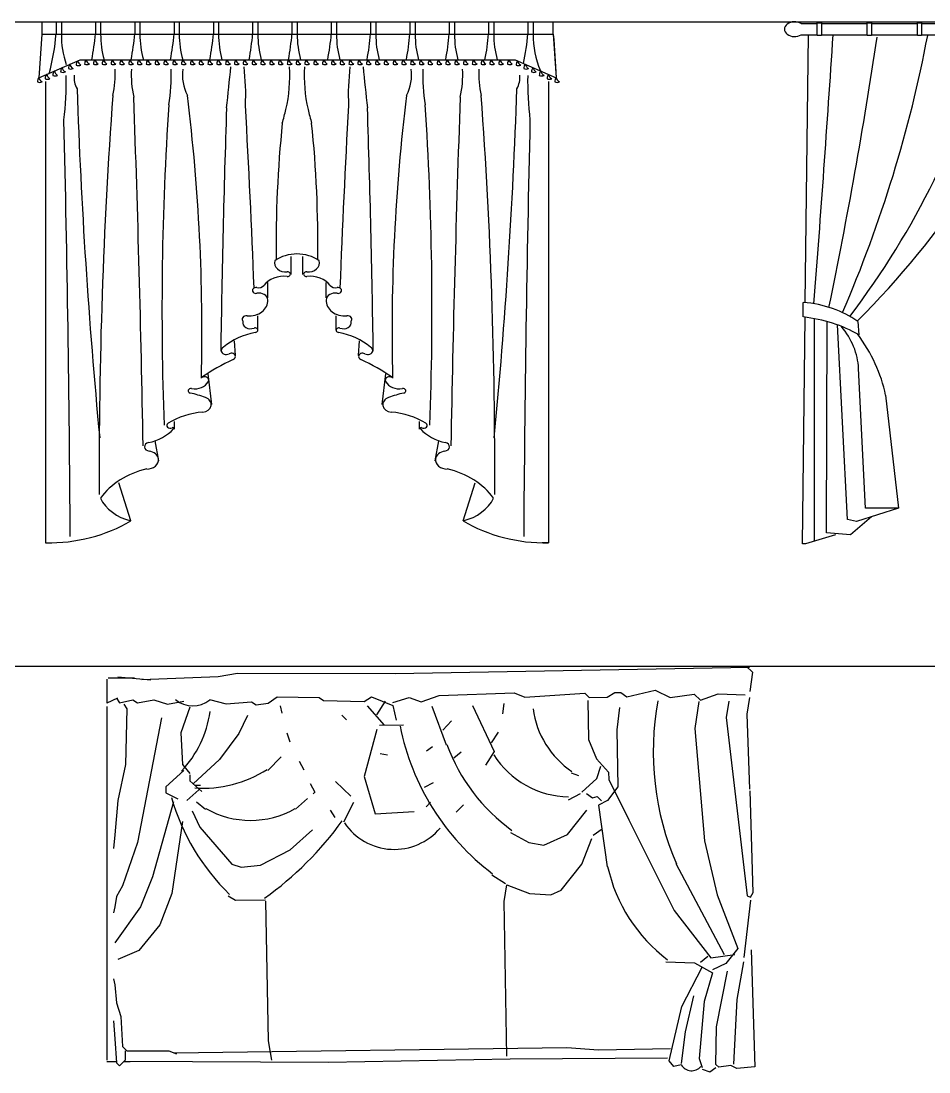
# Model space of a CAD drawing. Header units: inches. Extents: x 8.9 to 51.4, y 16 to 40.8.
# Drawn here: x 13.35 to 18.99, y 21.8 to 28.32 of the extents above; entities that cross this region are included whole.
import ezdxf

# ---------------------------------------------------------------- set-up
doc = ezdxf.new("R2010")
doc.units = ezdxf.units.IN
doc.header["$MEASUREMENT"] = 0
doc.layers.add('02', color=2, linetype='Continuous')
doc.layers.add('4', color=4, linetype='Continuous')

msp = doc.modelspace()

# ---------------------------------------------------------------- linework, layer by layer
at = {"layer": '02'}
for p, q in [((13.4817, 28.3179), (16.675, 28.3179)), ((13.4817, 28.3179), (13.4817, 28.2408)), ((13.5696, 28.3185), (13.5696, 28.2431)), ((13.6023, 28.3185), (13.6023, 28.2412)), ((13.8136, 28.3185), (13.8136, 28.2431)), ((13.8463, 28.3185), (13.8463, 28.2412)), ((14.0576, 28.3185), (14.0576, 28.2431)), ((14.0903, 28.3185), (14.0903, 28.2412)), ((14.3016, 28.3185), (14.3016, 28.2431)), ((14.3343, 28.3185), (14.3343, 28.2412)), ((14.5456, 28.3185), (14.5456, 28.2431)), ((14.5783, 28.3185), (14.5783, 28.2412)), ((14.7896, 28.3185), (14.7896, 28.2431)), ((14.8223, 28.3185), (14.8223, 28.2412)), ((15.0336, 28.3185), (15.0336, 28.2431)), ((15.0663, 28.3185), (15.0663, 28.2412)), ((15.2776, 28.3185), (15.2776, 28.2431)), ((15.3103, 28.3185), (15.3103, 28.2412)), ((15.5216, 28.3185), (15.5216, 28.2431)), ((15.5543, 28.3185), (15.5543, 28.2412)), ((15.7656, 28.3185), (15.7656, 28.2431)), ((15.7983, 28.3185), (15.7983, 28.2412)), ((16.0096, 28.3185), (16.0096, 28.2431)), ((16.0423, 28.3185), (16.0423, 28.2412)), ((16.2536, 28.3185), (16.2536, 28.2431)), ((16.2863, 28.3185), (16.2863, 28.2412)), ((16.4976, 28.3185), (16.4976, 28.2431)), ((16.5303, 28.3185), (16.5303, 28.2412)), ((16.6553, 28.2408), (16.6553, 28.3179)), ((18.1932, 28.3064), (18.2928, 28.3064)), ((18.2928, 28.3117), (18.3189, 28.3117)), ((18.2928, 28.2329), (18.2928, 28.3117)), ((18.3189, 28.3117), (18.3189, 28.2329)), ((18.3189, 28.3064), (18.6039, 28.3064)), ((18.6039, 28.3117), (18.63, 28.3117)), ((18.6039, 28.2329), (18.6039, 28.3117)), ((18.63, 28.3117), (18.63, 28.2329)), ((18.63, 28.3064), (18.9149, 28.3064)), ((18.9149, 28.3117), (18.941, 28.3117)), ((18.9149, 28.2329), (18.9149, 28.3117)), ((18.941, 28.3117), (18.941, 28.2329)), ((18.941, 28.3064), (19.2259, 28.3064)), ((13.4817, 28.2408), (13.4631, 27.9708)), ((13.4817, 28.2408), (16.6553, 28.2408)), ((16.6553, 28.2408), (16.6739, 27.9708)), ((18.1932, 28.2375), (18.2928, 28.2375)), ((18.2189, 26.575), (18.2386, 28.2375)), ((18.3189, 28.2329), (18.2928, 28.2329)), ((18.3189, 28.2375), (18.6039, 28.2375)), ((18.63, 28.2329), (18.6039, 28.2329)), ((18.63, 28.2375), (18.9149, 28.2375)), ((18.941, 28.2329), (18.9149, 28.2329)), ((18.941, 28.2375), (19.2259, 28.2375)), ((13.4631, 27.9708), (13.7183, 28.0826)), ((13.7183, 28.0826), (16.4187, 28.0826)), ((16.4187, 28.0826), (16.6739, 27.9708)), ((13.5042, 27.9477), (13.5042, 25.0839)), ((16.6251, 27.9477), (16.6251, 25.0839)), ((15.0281, 26.7493), (15.0281, 26.8608)), ((15.1013, 26.7493), (15.1013, 26.8608)), ((14.8833, 26.6042), (14.8833, 26.6991)), ((15.2461, 26.6042), (15.2461, 26.6991)), ((18.2069, 26.4856), (18.2069, 26.5761)), ((14.8212, 26.4034), (14.8212, 26.4927)), ((15.3082, 26.4034), (15.3082, 26.4927)), ((18.2012, 25.0779), (18.2178, 26.4839)), ((18.2758, 25.0948), (18.276, 26.4752)), ((18.3505, 25.1467), (18.3547, 26.4571)), ((18.4811, 25.2293), (18.4199, 26.4363)), ((18.5443, 26.4577), (18.551, 26.3755)), ((14.6833, 26.2472), (14.6764, 26.3365)), ((15.4461, 26.2472), (15.453, 26.3365)), ((18.5931, 25.2982), (18.5498, 26.1655)), ((14.5363, 25.9413), (14.5137, 26.1335)), ((15.593, 25.9413), (15.6157, 26.1335)), ((18.7178, 26.0003), (18.7984, 25.2982)), ((14.3043, 25.7902), (14.3043, 25.836)), ((15.825, 25.7902), (15.825, 25.836)), ((14.2081, 25.5934), (14.1855, 25.717)), ((15.9212, 25.5934), (15.9439, 25.717)), ((14.0328, 25.2204), (13.9591, 25.4561)), ((16.0965, 25.2204), (16.1702, 25.4561)), ((18.7984, 25.2982), (18.5371, 25.2155)), ((18.7984, 25.2982), (18.5931, 25.2982)), ((18.5371, 25.2155), (18.4811, 25.2293)), ((18.6298, 25.2449), (18.4998, 25.1329)), ((18.4064, 25.1329), (18.2198, 25.0779)), ((18.4998, 25.1329), (18.3505, 25.1467)), ((13.5042, 25.0839), (13.5438, 25.0839)), ((16.6251, 25.0839), (16.5855, 25.0839)), ((18.2198, 25.0779), (18.2012, 25.0779)), ((14.6964, 24.2721), (14.5756, 24.2514)), ((15.6744, 24.2705), (14.6964, 24.2721)), ((17.8719, 24.3089), (15.6744, 24.2705)), ((17.8532, 24.3179), (17.891, 24.2813)), ((17.891, 24.2813), (17.8745, 24.1599)), ((14.1583, 24.2302), (13.9534, 24.2488)), ((14.5756, 24.2514), (14.1009, 24.2338)), ((15.9469, 24.1356), (16.4123, 24.153)), ((16.4123, 24.153), (16.478, 24.1262)), ((16.478, 24.1262), (16.8501, 24.1513)), ((16.8501, 24.1513), (16.8785, 24.1239)), ((16.9903, 24.1258), (17.0363, 24.1546)), ((17.0363, 24.1546), (17.0736, 24.1552)), ((17.0736, 24.1552), (17.1113, 24.128)), ((17.1113, 24.128), (17.2876, 24.1683)), ((17.2876, 24.1683), (17.3815, 24.1234)), ((17.3815, 24.1234), (17.5302, 24.1446)), ((17.5302, 24.1446), (17.5681, 24.108)), ((17.5681, 24.108), (17.6792, 24.1472)), ((17.6792, 24.1472), (17.8469, 24.1408)), ((13.9441, 24.1184), (13.9627, 24.0905)), ((13.9627, 24.0905), (14.0466, 24.1091)), ((13.9907, 24.0812), (14.0093, 24.0532)), ((14.0466, 24.1091), (14.0745, 24.0905)), ((14.0745, 24.0905), (14.1769, 24.1091)), ((14.1769, 24.1091), (14.2608, 24.0812)), ((14.2608, 24.0812), (14.3632, 24.0998)), ((14.5222, 24.1107), (14.6251, 24.0846)), ((14.6251, 24.0846), (14.7832, 24.0966)), ((14.7832, 24.0966), (14.8115, 24.0785)), ((14.8115, 24.0785), (14.8858, 24.0891)), ((14.8858, 24.0891), (14.9411, 24.1273)), ((14.9411, 24.1273), (15.2019, 24.1226)), ((15.2019, 24.1226), (15.2302, 24.1044)), ((15.2302, 24.1044), (15.4818, 24.0995)), ((15.4818, 24.0995), (15.5279, 24.1283)), ((15.5279, 24.1283), (15.6592, 24.0747)), ((15.6121, 24.1018), (15.5577, 24.017)), ((15.6589, 24.0933), (15.7608, 24.123)), ((15.6592, 24.0747), (15.6794, 23.9819)), ((15.7608, 24.123), (15.8358, 24.0964)), ((15.8358, 24.0964), (15.9469, 24.1356)), ((16.1529, 24.074), (16.2883, 23.7876)), ((16.3482, 24.0867), (16.3401, 24.0214)), ((16.8695, 24.1051), (16.8738, 23.863)), ((16.8785, 24.1239), (16.9903, 24.1258)), ((17.5589, 24.0985), (17.5339, 23.9304)), ((17.7452, 24.1018), (17.7283, 23.999)), ((17.8584, 24.0199), (17.8752, 24.1227)), ((14.0093, 24.0532), (14, 23.7087)), ((14.4004, 24.0626), (14.3446, 23.9042)), ((14.7568, 24.0123), (14.7029, 23.8996)), ((14.9607, 24.0718), (14.9708, 24.0254)), ((15.3436, 24.0133), (15.372, 23.9858)), ((15.5009, 24.0719), (15.6054, 23.9526)), ((15.9015, 24.0696), (15.9895, 23.8289)), ((17.0659, 24.062), (17.0497, 23.922)), ((17.8758, 23.5545), (17.8584, 24.0199)), ((14.2235, 23.9974), (14.0745, 23.2244)), ((15.5775, 23.9522), (15.7265, 23.9548)), ((16.0241, 23.9786), (15.9692, 23.9217)), ((17.7283, 23.999), (17.8594, 22.8929)), ((14.3446, 23.9042), (14.3539, 23.7087)), ((14.7029, 23.8996), (14.5846, 23.7392)), ((15.0008, 23.9048), (15.0204, 23.8493)), ((15.5594, 23.9239), (15.4806, 23.6338)), ((16.3141, 23.9091), (16.2687, 23.8431)), ((17.0497, 23.922), (17.0559, 23.5681)), ((17.5339, 23.9304), (17.5927, 23.2329)), ((15.9058, 23.8182), (15.8691, 23.7896)), ((16.8738, 23.863), (16.9224, 23.7428)), ((14.8838, 23.6699), (14.9662, 23.7552)), ((15.5806, 23.7752), (15.6273, 23.7667)), ((16.0834, 23.784), (16.0375, 23.746)), ((16.2883, 23.7876), (16.2339, 23.7028)), ((14, 23.7087), (13.9534, 23.4852)), ((14.3539, 23.7087), (14.4004, 23.6528)), ((14.5846, 23.7392), (14.4196, 23.5873)), ((15.0784, 23.7292), (15.1073, 23.6738)), ((16.9224, 23.7428), (16.9984, 23.6603)), ((16.9245, 23.6217), (16.9512, 23.6967)), ((14.3632, 23.6714), (14.2514, 23.569)), ((14.4004, 23.6435), (14.4004, 23.6062)), ((15.4806, 23.6338), (15.5498, 23.4021)), ((16.7656, 23.6562), (16.8125, 23.6384)), ((16.8329, 23.5363), (16.9245, 23.6217)), ((16.9984, 23.6603), (16.9992, 23.6137)), ((14.2514, 23.569), (14.2514, 23.5317)), ((14.4004, 23.6062), (14.475, 23.541)), ((14.4656, 23.5783), (14.4284, 23.5783)), ((15.146, 23.5907), (15.1749, 23.5353)), ((15.3042, 23.6027), (15.3989, 23.5113)), ((15.9097, 23.5947), (15.8544, 23.5658)), ((17.0559, 23.5681), (16.9922, 23.4832)), ((16.9992, 23.6137), (17.1246, 23.3644)), ((14.2514, 23.5317), (14.3259, 23.4945)), ((14.4563, 23.5503), (14.3818, 23.4852)), ((15.0557, 23.4308), (15.129, 23.4972)), ((15.1749, 23.5353), (15.1658, 23.5258)), ((16.7499, 23.4883), (16.8237, 23.5268)), ((16.861, 23.5275), (16.8987, 23.5002)), ((16.8987, 23.5002), (16.9265, 23.51)), ((16.9265, 23.51), (16.9549, 23.4825)), ((17.8963, 22.9122), (17.876, 23.5452)), ((13.9534, 23.4852), (13.9348, 23.271)), ((14.298, 23.4758), (14.1676, 23.0102)), ((14.4401, 23.4759), (14.4968, 23.4303)), ((15.27, 23.4252), (15.2988, 23.3791)), ((15.3551, 23.3521), (15.4182, 23.4743)), ((15.8932, 23.4733), (15.8658, 23.4449)), ((16.0984, 23.4583), (16.0527, 23.4109)), ((16.7443, 23.2739), (16.8628, 23.425)), ((16.9922, 23.4832), (16.9368, 23.4543)), ((16.9368, 23.4543), (16.99, 23.0733)), ((14.4132, 23.4195), (14.4615, 23.3179)), ((15.5498, 23.4021), (15.7918, 23.4157)), ((17.1246, 23.3644), (17.4046, 22.8011)), ((14.3539, 23.3548), (14.2887, 22.9077)), ((14.4615, 23.3179), (14.6611, 23.0885)), ((15.0228, 23.1787), (15.1604, 23.3022)), ((16.958, 23.3056), (16.9028, 23.2674)), ((13.9348, 23.271), (13.9255, 23.1871)), ((14.0745, 23.2244), (13.9814, 22.9543)), ((16.3902, 23.2864), (16.503, 23.2232)), ((16.5965, 23.2062), (16.7443, 23.2739)), ((16.8314, 23.0892), (16.8938, 23.2486)), ((17.5927, 23.2329), (17.673, 22.8989)), ((14.8382, 23.0823), (15.0228, 23.1787)), ((16.503, 23.2232), (16.5965, 23.2062)), ((14.6611, 23.0885), (14.7173, 23.0709)), ((14.7173, 23.0709), (14.8382, 23.0823)), ((16.7038, 22.9286), (16.8314, 23.0892)), ((17.7167, 22.5271), (17.4182, 23.0901)), ((14.1676, 23.0102), (14.0931, 22.8239)), ((16.2737, 23.0235), (16.3584, 22.9691)), ((13.9814, 22.9543), (13.9441, 22.8891)), ((14.2887, 22.9077), (14.2142, 22.7122)), ((16.3511, 22.8572), (16.3679, 22.96)), ((16.3679, 22.96), (16.5086, 22.9066)), ((16.5086, 22.9066), (16.6391, 22.8995)), ((16.6391, 22.8995), (16.7038, 22.9286)), ((17.673, 22.8989), (17.7999, 22.5658)), ((17.8782, 22.8839), (17.8963, 22.9122)), ((13.9441, 22.8891), (13.9348, 22.8239)), ((14.6366, 22.8925), (14.6837, 22.8654)), ((14.6837, 22.8654), (14.8699, 22.8686)), ((14.87, 22.8593), (14.8852, 21.9934)), ((16.3678, 21.8981), (16.3511, 22.8572)), ((17.8785, 22.8653), (17.8381, 22.5106)), ((17.8594, 22.8929), (17.8782, 22.8839)), ((13.9348, 22.8239), (13.9255, 22.7867)), ((14.0931, 22.8239), (13.9348, 22.6004)), ((17.4046, 22.8011), (17.6333, 22.507)), ((14.2142, 22.7122), (14.0838, 22.5538)), ((14.0838, 22.5538), (13.9534, 22.498)), ((17.6145, 22.516), (17.5686, 22.478)), ((17.6333, 22.507), (17.7819, 22.5283)), ((17.7999, 22.5658), (17.727, 22.4714)), ((17.8839, 22.558), (17.9059, 21.8318)), ((17.3542, 22.4835), (17.5313, 22.4773)), ((17.4522, 22.2058), (17.5784, 22.4502)), ((17.5313, 22.4773), (17.6442, 22.4141)), ((17.727, 22.4714), (17.6439, 22.4327)), ((17.7961, 22.2491), (17.8386, 22.4827)), ((13.9255, 22.3769), (13.9348, 22.3397)), ((17.6442, 22.4141), (17.5914, 22.2362)), ((17.6687, 22.0792), (17.7372, 22.425)), ((13.9348, 22.3397), (13.9441, 22.2279)), ((17.5256, 22.2723), (17.4736, 22.0478)), ((17.7752, 21.8482), (17.7961, 22.2491)), ((13.9441, 22.2279), (13.972, 22.1441)), ((17.3743, 21.8691), (17.4522, 22.2058)), ((17.5914, 22.2362), (17.5604, 21.8817)), ((13.9255, 22.1161), (13.9348, 22.0044)), ((13.972, 22.1441), (13.9814, 21.9578)), ((17.6634, 21.8462), (17.6687, 22.0792)), ((13.9348, 22.0044), (13.9441, 21.8554)), ((14.8852, 21.9934), (14.9059, 21.8726)), ((17.4736, 22.0478), (17.4491, 21.8518)), ((13.9814, 21.9578), (14.0093, 21.9299)), ((14, 21.874), (14, 21.9299)), ((14.0093, 21.9299), (14.2701, 21.9299)), ((14.2701, 21.9299), (14.3166, 21.9113)), ((14.2997, 21.9179), (16.7395, 21.9512)), ((16.7395, 21.9512), (16.9353, 21.936)), ((16.9353, 21.936), (17.3823, 21.9438)), ((13.9441, 21.8554), (13.9627, 21.8367)), ((13.9627, 21.8367), (14, 21.874)), ((13.9932, 21.866), (15.2601, 21.8602)), ((15.2601, 21.8602), (16.3868, 21.8798)), ((16.3868, 21.8798), (17.3646, 21.8876)), ((17.4029, 21.8324), (17.3743, 21.8691)), ((17.5604, 21.8817), (17.58, 21.8262)), ((17.4493, 21.8425), (17.4029, 21.8324)), ((17.5801, 21.8168), (17.627, 21.799)), ((17.627, 21.799), (17.6638, 21.8276)), ((17.6824, 21.8279), (17.6634, 21.8462)), ((17.7567, 21.8386), (17.6824, 21.8279)), ((17.7943, 21.8206), (17.7567, 21.8386)), ((17.9059, 21.8318), (17.7943, 21.8206))]:
    msp.add_line(p, q, dxfattribs=at)
for points in [[(13.8851, 24.2378), (13.8851, 24.0874)], [(13.8922, 24.2448), (14.0558, 24.2448)], [(13.9509, 24.1195), (13.8851, 24.0874)], [(13.8851, 24.067), (13.8851, 21.8717)], [(13.8851, 21.8647), (13.9435, 21.8647)], [(13.9906, 21.8647), (14.03, 21.8647)]]:
    msp.add_lwpolyline(points, dxfattribs=at)
for centre, radius, start, end in [((14.4175, 24.2393), 0.1676, 230.3987, 309.15723), ((19.0546, 23.7893), 1.7788, 169.866, 203.13549), ((13.8606, 24.1271), 0.6705, 316.55625, 352.19321), ((17.0834, 24.1275), 0.5588, 187.65443, 236.00798), ((17.1932, 24.2412), 1.518, 191.21087, 232.94098), ((17.0631, 24.2203), 1.1362, 200.02561, 234.22281), ((16.7584, 24.0659), 0.5588, 212.29304, 269.15239), ((14.4817, 24.2963), 0.7357, 265.99935, 302.70143), ((15.625, 23.8971), 1.397, 196.42216, 225.46454), ((14.777, 23.9196), 0.5588, 240.19855, 299.68615), ((13.6383, 24.5889), 2.1047, 305.59945, 324.23098), ((15.6683, 23.5532), 0.3725, 213.90524, 319.94519), ((17.9735, 23.2954), 1.0058, 192.72511, 232.66666), ((17.5138, 21.8809), 0.0745, 210.74488, 320.3987)]:
    msp.add_arc(centre, radius, start, end, dxfattribs=at)
for centre, major_axis, ratio, start_param, end_param in [((18.1521, 28.272), (0.0622, 0), 0.738531, 0.848062, 5.435123), ((11.3816, 28.3606), (-2.1928, 0), 0.809709, 2.934547, 3.075362), ((14.4525, 28.2346), (-0.8503, 0), 0.809709, -0.009481, 0.268164), ((11.6256, 28.3606), (-2.1928, 0), 0.809709, 2.984362, 3.075362), ((14.6965, 28.2346), (-0.8503, 0), 0.809709, -0.009481, 0.222751), ((11.8696, 28.3606), (2.1928, 0), 0.809709, -0.15723, -0.066231), ((14.9405, 28.2346), (-0.8503, 0), 0.809709, -0.009481, 0.222751), ((12.1136, 28.3606), (2.1928, 0), 0.809709, -0.15723, -0.066231), ((15.1845, 28.2346), (-0.8503, 0), 0.809709, -0.009481, 0.222751), ((12.3576, 28.3606), (2.1928, 0), 0.809709, -0.15723, -0.066231), ((15.4285, 28.2346), (0.8503, 0), 0.809709, 3.132112, 3.364344), ((12.6016, 28.3606), (-2.1928, 0), 0.809709, 2.984362, 3.075362), ((15.6725, 28.2346), (-0.8503, 0), 0.809709, -0.009481, 0.222751), ((12.8456, 28.3606), (-2.1928, 0), 0.809709, 2.984362, 3.075362), ((15.9165, 28.2346), (-0.8503, 0), 0.809709, -0.009481, 0.222751), ((13.0896, 28.3606), (2.1928, 0), 0.809709, -0.15723, -0.066231), ((16.1605, 28.2346), (-0.8503, 0), 0.809709, -0.009481, 0.222751), ((13.3336, 28.3606), (2.1928, 0), 0.809709, -0.15723, -0.066231), ((16.4045, 28.2346), (-0.8503, 0), 0.809709, -0.009481, 0.222751), ((13.5776, 28.3606), (2.1928, 0), 0.809709, -0.15723, -0.066231), ((16.6485, 28.2346), (0.8503, 0), 0.809709, 3.132112, 3.364344), ((13.8216, 28.3606), (-2.1928, 0), 0.809709, 2.984362, 3.075362), ((16.8925, 28.2346), (-0.8503, 0), 0.809709, -0.009481, 0.222751), ((14.0656, 28.3606), (-2.1928, 0), 0.809709, 2.984362, 3.075362), ((17.1365, 28.2346), (-0.8503, 0), 0.809709, -0.009481, 0.222751), ((14.3096, 28.3606), (2.1928, 0), 0.809709, -0.170234, -0.066231), ((17.3805, 28.2346), (0.8503, 0), 0.809709, 3.132112, 3.467758), ((418.6618, 46.2765), (-402.6231, 0), 0.809709, 0.055351, 0.056176), ((-242.9618, 37.5433), (-261.6572, 0), 0.738531, 3.084764, 3.093415), ((-36.8337, 32.7655), (55.8387, 0), 0.738531, -0.151415, -0.110389), ((4.8872, 29.6888), (14.2287, 0), 0.738531, -0.307064, -0.138994), ((11.7089, 29.2858), (-7.7721, 0), 0.738531, 2.632626, 2.957117), ((12.7644, 29.6207), (7.1893, 0), 0.738531, -0.637613, -0.263542), ((13.7042, 28.0293), (-0.0581, 0), 0.809709, -0.577789, 0.038884), ((13.7054, 28.0602), (0.0503, 0), 0.809709, 3.269431, 4.075156), ((13.7523, 28.0504), (-0.0581, 0), 0.809709, -0.577789, 0.038884), ((13.7535, 28.0813), (0.0503, 0), 0.809709, 3.269431, 4.075156), ((13.8049, 28.0568), (-0.0581, 0), 0.809709, -0.577789, 0.038884), ((13.7615, 28.078), (-0.032, 0), 0.809709, 1.093959, 2.047633), ((13.8061, 28.0877), (0.0503, 0), 0.809709, 3.269431, 4.075156), ((13.8596, 28.0568), (-0.0581, 0), 0.809709, -0.577789, 0.038884), ((13.8162, 28.078), (-0.032, 0), 0.809709, 1.093959, 2.047633), ((13.8608, 28.0877), (0.0503, 0), 0.809709, 3.269431, 4.075156), ((13.9143, 28.0568), (-0.0581, 0), 0.809709, -0.577789, 0.038884), ((13.8709, 28.078), (-0.032, 0), 0.809709, 1.093959, 2.047633), ((13.9155, 28.0877), (0.0503, 0), 0.809709, 3.269431, 4.075156), ((13.969, 28.0568), (-0.0581, 0), 0.809709, -0.577789, 0.038884), ((13.9256, 28.078), (-0.032, 0), 0.809709, 1.093959, 2.047633), ((13.9702, 28.0877), (0.0503, 0), 0.809709, 3.269431, 4.075156), ((14.0237, 28.0568), (-0.0581, 0), 0.809709, -0.577789, 0.038884), ((13.9802, 28.078), (-0.032, 0), 0.809709, 1.093959, 2.047633), ((14.0248, 28.0877), (0.0503, 0), 0.809709, 3.269431, 4.075156), ((14.0783, 28.0568), (-0.0581, 0), 0.809709, -0.577789, 0.038884), ((14.0349, 28.078), (-0.032, 0), 0.809709, 1.093959, 2.047633), ((14.0795, 28.0877), (0.0503, 0), 0.809709, 3.269431, 4.075156), ((14.133, 28.0568), (-0.0581, 0), 0.809709, -0.577789, 0.038884), ((14.0896, 28.078), (-0.032, 0), 0.809709, 1.093959, 2.047633), ((14.1342, 28.0877), (0.0503, 0), 0.809709, 3.269431, 4.075156), ((14.1877, 28.0568), (-0.0581, 0), 0.809709, -0.577789, 0.038884), ((14.1443, 28.078), (-0.032, 0), 0.809709, 1.093959, 2.047633), ((14.1889, 28.0877), (0.0503, 0), 0.809709, 3.269431, 4.075156), ((14.2424, 28.0568), (-0.0581, 0), 0.809709, -0.577789, 0.038884), ((14.199, 28.078), (-0.032, 0), 0.809709, 1.093959, 2.047633), ((14.2436, 28.0877), (0.0503, 0), 0.809709, 3.269431, 4.075156), ((14.297, 28.0568), (-0.0581, 0), 0.809709, -0.577789, 0.038884), ((14.2536, 28.078), (-0.032, 0), 0.809709, 1.093959, 2.047633), ((14.2982, 28.0877), (0.0503, 0), 0.809709, 3.269431, 4.075156), ((14.3517, 28.0568), (-0.0581, 0), 0.809709, -0.577789, 0.038884), ((14.3083, 28.078), (-0.032, 0), 0.809709, 1.093959, 2.047633), ((14.3529, 28.0877), (0.0503, 0), 0.809709, 3.269431, 4.075156), ((14.4064, 28.0568), (-0.0581, 0), 0.809709, -0.577789, 0.038884), ((14.363, 28.078), (-0.032, 0), 0.809709, 1.093959, 2.047633), ((14.4076, 28.0877), (0.0503, 0), 0.809709, 3.269431, 4.075156), ((14.4611, 28.0568), (-0.0581, 0), 0.809709, -0.577789, 0.038884), ((14.4177, 28.078), (-0.032, 0), 0.809709, 1.093959, 2.047633), ((14.4623, 28.0877), (0.0503, 0), 0.809709, 3.269431, 4.075156), ((14.5158, 28.0568), (-0.0581, 0), 0.809709, -0.577789, 0.038884), ((14.4723, 28.078), (-0.032, 0), 0.809709, 1.093959, 2.047633), ((14.5169, 28.0877), (0.0503, 0), 0.809709, 3.269431, 4.075156), ((14.5704, 28.0568), (-0.0581, 0), 0.809709, -0.577789, 0.038884), ((14.527, 28.078), (-0.032, 0), 0.809709, 1.093959, 2.047633), ((14.5716, 28.0877), (0.0503, 0), 0.809709, 3.269431, 4.075156), ((14.6251, 28.0568), (-0.0581, 0), 0.809709, -0.577789, 0.038884), ((14.5817, 28.078), (-0.032, 0), 0.809709, 1.093959, 2.047633), ((14.6263, 28.0877), (0.0503, 0), 0.809709, 3.269431, 4.075156), ((14.6798, 28.0568), (-0.0581, 0), 0.809709, -0.577789, 0.038884), ((14.6364, 28.078), (-0.032, 0), 0.809709, 1.093959, 2.047633), ((14.681, 28.0877), (0.0503, 0), 0.809709, 3.269431, 4.075156), ((14.7345, 28.0568), (-0.0581, 0), 0.809709, -0.577789, 0.038884), ((14.6911, 28.078), (-0.032, 0), 0.809709, 1.093959, 2.047633), ((14.7357, 28.0877), (0.0503, 0), 0.809709, 3.269431, 4.075156), ((14.7891, 28.0568), (-0.0581, 0), 0.809709, -0.577789, 0.038884), ((14.7457, 28.078), (-0.032, 0), 0.809709, 1.093959, 2.047633), ((14.7903, 28.0877), (0.0503, 0), 0.809709, 3.269431, 4.075156), ((14.8438, 28.0568), (-0.0581, 0), 0.809709, -0.577789, 0.038884), ((14.8004, 28.078), (-0.032, 0), 0.809709, 1.093959, 2.047633), ((14.845, 28.0877), (0.0503, 0), 0.809709, 3.269431, 4.075156), ((14.8985, 28.0568), (-0.0581, 0), 0.809709, -0.577789, 0.038884), ((14.8551, 28.078), (-0.032, 0), 0.809709, 1.093959, 2.047633), ((14.8997, 28.0877), (0.0503, 0), 0.809709, 3.269431, 4.075156), ((14.9532, 28.0568), (-0.0581, 0), 0.809709, -0.577789, 0.038884), ((14.9098, 28.078), (-0.032, 0), 0.809709, 1.093959, 2.047633), ((14.9544, 28.0877), (0.0503, 0), 0.809709, 3.269431, 4.075156), ((15.0079, 28.0568), (-0.0581, 0), 0.809709, -0.577789, 0.038884), ((14.9644, 28.078), (-0.032, 0), 0.809709, 1.093959, 2.047633), ((15.009, 28.0877), (0.0503, 0), 0.809709, 3.269431, 4.075156), ((15.0625, 28.0568), (-0.0581, 0), 0.809709, -0.577789, 0.038884), ((15.0191, 28.078), (-0.032, 0), 0.809709, 1.093959, 2.047633), ((15.0637, 28.0877), (0.0503, 0), 0.809709, 3.269431, 4.075156), ((15.1172, 28.0568), (-0.0581, 0), 0.809709, -0.577789, 0.038884), ((15.0738, 28.078), (-0.032, 0), 0.809709, 1.093959, 2.047633), ((15.1184, 28.0877), (0.0503, 0), 0.809709, 3.269431, 4.075156), ((15.1719, 28.0568), (-0.0581, 0), 0.809709, -0.577789, 0.038884), ((15.1285, 28.078), (-0.032, 0), 0.809709, 1.093959, 2.047633), ((15.1731, 28.0877), (0.0503, 0), 0.809709, 3.269431, 4.075156), ((15.2266, 28.0568), (-0.0581, 0), 0.809709, -0.577789, 0.038884), ((15.1832, 28.078), (-0.032, 0), 0.809709, 1.093959, 2.047633), ((15.2278, 28.0877), (0.0503, 0), 0.809709, 3.269431, 4.075156), ((15.2812, 28.0568), (-0.0581, 0), 0.809709, -0.577789, 0.038884), ((15.2378, 28.078), (-0.032, 0), 0.809709, 1.093959, 2.047633), ((15.2824, 28.0877), (0.0503, 0), 0.809709, 3.269431, 4.075156), ((15.3359, 28.0568), (-0.0581, 0), 0.809709, -0.577789, 0.038884), ((15.2925, 28.078), (-0.032, 0), 0.809709, 1.093959, 2.047633), ((15.3371, 28.0877), (0.0503, 0), 0.809709, 3.269431, 4.075156), ((15.3906, 28.0568), (-0.0581, 0), 0.809709, -0.577789, 0.038884), ((15.3472, 28.078), (-0.032, 0), 0.809709, 1.093959, 2.047633), ((15.3918, 28.0877), (0.0503, 0), 0.809709, 3.269431, 4.075156), ((15.4453, 28.0568), (-0.0581, 0), 0.809709, -0.577789, 0.038884), ((15.4019, 28.078), (-0.032, 0), 0.809709, 1.093959, 2.047633), ((15.4465, 28.0877), (0.0503, 0), 0.809709, 3.269431, 4.075156), ((15.5, 28.0568), (-0.0581, 0), 0.809709, -0.577789, 0.038884), ((15.4565, 28.078), (-0.032, 0), 0.809709, 1.093959, 2.047633), ((15.5011, 28.0877), (0.0503, 0), 0.809709, 3.269431, 4.075156), ((15.5546, 28.0568), (-0.0581, 0), 0.809709, -0.577789, 0.038884), ((15.5112, 28.078), (-0.032, 0), 0.809709, 1.093959, 2.047633), ((15.5558, 28.0877), (0.0503, 0), 0.809709, 3.269431, 4.075156), ((15.6093, 28.0568), (-0.0581, 0), 0.809709, -0.577789, 0.038884), ((15.5659, 28.078), (-0.032, 0), 0.809709, 1.093959, 2.047633), ((15.6105, 28.0877), (0.0503, 0), 0.809709, 3.269431, 4.075156), ((15.664, 28.0568), (-0.0581, 0), 0.809709, -0.577789, 0.038884), ((15.6206, 28.078), (-0.032, 0), 0.809709, 1.093959, 2.047633), ((15.6652, 28.0877), (0.0503, 0), 0.809709, 3.269431, 4.075156), ((15.7187, 28.0568), (-0.0581, 0), 0.809709, -0.577789, 0.038884), ((15.6752, 28.078), (-0.032, 0), 0.809709, 1.093959, 2.047633), ((15.7198, 28.0877), (0.0503, 0), 0.809709, 3.269431, 4.075156), ((15.7733, 28.0568), (-0.0581, 0), 0.809709, -0.577789, 0.038884), ((15.7299, 28.078), (-0.032, 0), 0.809709, 1.093959, 2.047633), ((15.7745, 28.0877), (0.0503, 0), 0.809709, 3.269431, 4.075156), ((15.828, 28.0568), (-0.0581, 0), 0.809709, -0.577789, 0.038884), ((15.7846, 28.078), (-0.032, 0), 0.809709, 1.093959, 2.047633), ((15.8292, 28.0877), (0.0503, 0), 0.809709, 3.269431, 4.075156), ((15.8827, 28.0568), (-0.0581, 0), 0.809709, -0.577789, 0.038884), ((15.8393, 28.078), (-0.032, 0), 0.809709, 1.093959, 2.047633), ((15.8839, 28.0877), (0.0503, 0), 0.809709, 3.269431, 4.075156), ((15.9374, 28.0568), (-0.0581, 0), 0.809709, -0.577789, 0.038884), ((15.894, 28.078), (-0.032, 0), 0.809709, 1.093959, 2.047633), ((15.9386, 28.0877), (0.0503, 0), 0.809709, 3.269431, 4.075156), ((15.9921, 28.0568), (-0.0581, 0), 0.809709, -0.577789, 0.038884), ((15.9486, 28.078), (-0.032, 0), 0.809709, 1.093959, 2.047633), ((15.9932, 28.0877), (0.0503, 0), 0.809709, 3.269431, 4.075156), ((16.0467, 28.0568), (-0.0581, 0), 0.809709, -0.577789, 0.038884), ((16.0033, 28.078), (-0.032, 0), 0.809709, 1.093959, 2.047633), ((16.0479, 28.0877), (0.0503, 0), 0.809709, 3.269431, 4.075156), ((16.1014, 28.0568), (-0.0581, 0), 0.809709, -0.577789, 0.038884), ((16.058, 28.078), (-0.032, 0), 0.809709, 1.093959, 2.047633), ((16.1026, 28.0877), (0.0503, 0), 0.809709, 3.269431, 4.075156), ((16.1561, 28.0568), (-0.0581, 0), 0.809709, -0.577789, 0.038884), ((16.1127, 28.078), (-0.032, 0), 0.809709, 1.093959, 2.047633), ((16.1573, 28.0877), (0.0503, 0), 0.809709, 3.269431, 4.075156), ((16.2108, 28.0568), (-0.0581, 0), 0.809709, -0.577789, 0.038884), ((16.1673, 28.078), (-0.032, 0), 0.809709, 1.093959, 2.047633), ((16.2119, 28.0877), (0.0503, 0), 0.809709, 3.269431, 4.075156), ((16.2654, 28.0568), (-0.0581, 0), 0.809709, -0.577789, 0.038884), ((16.222, 28.078), (-0.032, 0), 0.809709, 1.093959, 2.047633), ((16.2666, 28.0877), (0.0503, 0), 0.809709, 3.269431, 4.075156), ((16.3201, 28.0568), (-0.0581, 0), 0.809709, -0.577789, 0.038884), ((16.2767, 28.078), (-0.032, 0), 0.809709, 1.093959, 2.047633), ((16.3213, 28.0877), (0.0503, 0), 0.809709, 3.269431, 4.075156), ((16.3748, 28.0568), (-0.0581, 0), 0.809709, -0.577789, 0.038884), ((16.3314, 28.078), (-0.032, 0), 0.809709, 1.093959, 2.047633), ((16.376, 28.0877), (0.0503, 0), 0.809709, 3.269431, 4.075156), ((16.4295, 28.0568), (-0.0581, 0), 0.809709, -0.577789, 0.038884), ((16.3861, 28.078), (-0.032, 0), 0.809709, 1.093959, 2.047633), ((16.4307, 28.0877), (0.0503, 0), 0.809709, 3.269431, 4.075156), ((16.4821, 28.0504), (-0.0581, 0), 0.809709, -0.577789, 0.038884), ((16.4833, 28.0813), (0.0503, 0), 0.809709, 3.269431, 4.075156), ((16.5302, 28.0293), (-0.0581, 0), 0.809709, -0.577789, 0.038884), ((16.5314, 28.0602), (0.0503, 0), 0.809709, 3.269431, 4.075156), ((13.5599, 27.9661), (-0.0581, 0), 0.809709, -0.577789, 0.038884), ((13.5611, 27.997), (0.0503, 0), 0.809709, 3.269431, 4.075156), ((13.608, 27.9872), (-0.0581, 0), 0.809709, -0.577789, 0.038884), ((13.6092, 28.0181), (0.0503, 0), 0.809709, 3.269431, 4.075156), ((13.6561, 28.0082), (-0.0581, 0), 0.809709, -0.577789, 0.038884), ((13.6127, 28.0294), (-0.032, 0), 0.809709, 1.093959, 2.047633), ((13.6573, 28.0392), (0.0503, 0), 0.809709, 3.269431, 4.075156), ((13.6608, 28.0505), (-0.032, 0), 0.809709, 1.093959, 2.047633), ((13.7089, 28.0716), (-0.032, 0), 0.809709, 1.093959, 2.047633), ((13.0202, 27.9955), (-0.9169, 0), 0.809709, 2.959427, 3.180985), ((14.9105, 27.9838), (0.8743, 0), 0.809709, 3.083743, 3.332726), ((12.7685, 27.9779), (-1.516, 0), 0.809709, 2.998192, 3.179711), ((14.7741, 27.9896), (-0.4207, 0), 0.809709, -0.103187, 0.387291), ((-29.1562, 30.9542), (43.9585, 0), 0.809709, -0.0892, -0.081999), ((12.5125, 27.8637), (-2.2339, 0), 0.809709, 3.105278, 3.238561), ((13.6483, 27.9807), (-1.3718, 0), 0.809709, 2.953881, 3.193001), ((16.4811, 27.9807), (1.3718, 0), 0.809709, 3.090184, 3.329304), ((17.6169, 27.8637), (2.2339, 0), 0.809709, 3.044624, 3.177907), ((59.2855, 30.9542), (-43.9585, 0), 0.809709, 0.081999, 0.0892), ((15.3552, 27.9896), (0.4207, 0), 0.809709, -0.387291, 0.103187), ((17.3608, 27.9779), (1.516, 0), 0.809709, 3.103474, 3.284993), ((15.2189, 27.9838), (-0.8743, 0), 0.809709, 2.950459, 3.199442), ((17.1091, 27.9955), (-0.9169, 0), 0.809709, -0.039393, 0.182165), ((16.4387, 28.0716), (-0.032, 0), 0.809709, 1.093959, 2.047633), ((16.4868, 28.0505), (-0.032, 0), 0.809709, 1.093959, 2.047633), ((16.5783, 28.0082), (-0.0581, 0), 0.809709, -0.577789, 0.038884), ((16.5349, 28.0294), (-0.032, 0), 0.809709, 1.093959, 2.047633), ((16.5795, 28.0392), (0.0503, 0), 0.809709, 3.269431, 4.075156), ((16.6264, 27.9872), (-0.0581, 0), 0.809709, -0.577789, 0.038884), ((16.6276, 28.0181), (0.0503, 0), 0.809709, 3.269431, 4.075156), ((16.6745, 27.9661), (-0.0581, 0), 0.809709, -0.577789, 0.038884), ((16.6757, 27.997), (0.0503, 0), 0.809709, 3.269431, 4.075156), ((13.5119, 27.9467), (-0.0581, 0), 0.809709, -0.577789, 0.038884), ((13.4685, 27.9679), (-0.032, 0), 0.809709, 1.093959, 2.047633), ((13.5131, 27.9776), (0.0503, 0), 0.809709, 3.269431, 4.075156), ((13.5165, 27.9873), (-0.032, 0), 0.809709, 1.093959, 2.047633), ((13.5646, 28.0084), (-0.032, 0), 0.809709, 1.093959, 2.047633), ((10.6893, 27.9435), (2.9438, 0), 0.809709, -0.098818, 0.01714), ((13.9008, 27.9723), (0.2194, 0), 0.809709, 3.061682, 3.552159), ((16.2285, 27.9723), (0.2194, 0), 0.809709, -0.410566, 0.079911), ((19.44, 27.9435), (2.9438, 0), 0.809709, 3.124452, 3.240411), ((16.583, 28.0084), (-0.032, 0), 0.809709, 1.093959, 2.047633), ((16.6311, 27.9873), (-0.032, 0), 0.809709, 1.093959, 2.047633), ((16.7225, 27.9467), (-0.0581, 0), 0.809709, -0.577789, 0.038884), ((16.6791, 27.9679), (-0.032, 0), 0.809709, 1.093959, 2.047633), ((16.7237, 27.9776), (0.0503, 0), 0.809709, 3.269431, 4.075156), ((67.6619, 29.1122), (53.983, 0), 0.809709, 3.169297, 3.218926), ((61.7578, 25.5563), (47.9205, 0), 0.809709, 3.082161, 3.146038), ((-3.7596, 26.3941), (18.2344, 0), 0.809709, -0.019467, 0.099513), ((33.8889, 26.3941), (18.2344, 0), 0.809709, 3.04208, 3.161059), ((-31.6284, 25.5563), (-47.9205, 0), 0.809709, 3.137147, 3.201024), ((-37.5326, 29.1122), (53.983, 0), 0.809709, -0.077333, -0.027704), ((-178.0473, 23.4001), (192.1779, 0), 0.809709, 0.014689, 0.028596), ((43.6862, 26.5277), (29.4594, 0), 0.809709, 3.088127, 3.171504), ((-81.2479, 24.2507), (-96.0927, 0), 0.809709, 3.172635, 3.1872), ((111.3773, 24.2507), (96.0927, 0), 0.809709, 3.095985, 3.11055), ((-13.5569, 26.5277), (29.4594, 0), 0.809709, -0.029912, 0.053466), ((208.1767, 23.4001), (-192.1779, 0), 0.809709, -0.028596, -0.014689), ((131.5886, 25.1959), (-117.0046, 0), 0.809709, -0.027316, -0.01137), ((12.7852, 28.1134), (-2.2503, 0), 0.809709, 2.906664, 2.953881), ((17.3442, 28.1134), (2.2503, 0), 0.809709, 3.329304, 3.376522), ((-101.4592, 25.1959), (117.0046, 0), 0.809709, 0.01137, 0.027316), ((-218.1135, 24.1279), (231.7744, 0), 0.809709, 0.005301, 0.019079), ((25.9625, 26.9451), (11.0272, 0), 0.809709, 3.058152, 3.153288), ((4.1668, 26.9451), (-11.0272, 0), 0.809709, 3.129897, 3.225034), ((248.2428, 24.1279), (-231.7744, 0), 0.809709, -0.019079, -0.005301), ((15.0647, 26.7073), (-0.209, 0), 0.809709, 3.993319, 5.431459), ((14.9958, 26.8217), (-0.0705, 0), 0.809709, -0.22777, 1.6945), ((15.1336, 26.8217), (0.0705, 0), 0.809709, 4.588685, 6.510955), ((15.0066, 26.7511), (-0.0173, 0), 0.809709, 1.447093, 4.836093), ((15.1228, 26.7511), (0.0173, 0), 0.809709, 1.447093, 4.836093), ((14.9858, 26.6156), (-0.1514, 0), 0.809709, 4.588685, 5.714926), ((15.1436, 26.6156), (-0.1514, 0), 0.809709, 3.709852, 4.836093), ((14.8099, 26.6502), (-0.0221, 0), 0.809709, 4.470101, 8.09627), ((14.8247, 26.6989), (-0.0397, 0), 0.809709, 1.328508, 2.573333), ((14.8285, 26.5892), (0.0555, 0), 0.809709, 0.042569, 1.813084), ((15.3008, 26.5892), (-0.0555, 0), 0.809709, 4.470101, 6.240617), ((15.3046, 26.6989), (0.0397, 0), 0.809709, 3.709852, 4.954677), ((15.3195, 26.6502), (0.0221, 0), 0.809709, 4.470101, 8.09627), ((14.768, 26.5871), (-0.1161, 0), 0.809709, 1.458185, 3.184161), ((15.3613, 26.5871), (-0.1161, 0), 0.809709, -0.042569, 1.683408), ((18.1409, 26.152), (0.5781, 0), 0.738531, 0.798355, 1.456344), ((14.7519, 26.4715), (-0.0275, 0), 0.809709, 4.599778, 6.884777), ((15.3775, 26.4715), (-0.0275, 0), 0.809709, 2.540001, 4.825), ((14.7756, 26.451), (0.0474, 0), 0.809709, 2.93483, 5.204009), ((15.3538, 26.451), (0.0474, 0), 0.809709, 4.220769, 6.489948), ((18.0948, 25.946), (-0.7391, 0), 0.738531, 4.047114, 4.560024), ((17.818, 26.1458), (-0.7323, 0), 0.738531, 3.17804, 3.689055), ((14.9003, 26.0678), (-0.408, 0), 0.809709, -1.338992, -0.774646), ((14.8037, 26.4035), (-0.0178, 0), 0.809709, 1.734908, 5.038756), ((15.3257, 26.4035), (0.0178, 0), 0.809709, 1.244429, 4.548278), ((15.229, 26.0678), (0.408, 0), 0.809709, 0.774646, 1.338992), ((17.1661, 25.823), (1.5701, 0), 0.738531, 0.153527, 0.501032), ((14.6259, 26.278), (0.031, 0), 0.809709, 2.156472, 5.303741), ((15.5035, 26.278), (-0.031, 0), 0.809709, 0.979445, 4.126713), ((14.6571, 26.2403), (-0.0251, 0), 0.809709, 2.061257, 5.303741), ((15.4722, 26.2403), (0.0251, 0), 0.809709, 0.979445, 4.221928), ((15.3861, 25.2302), (-1.4197, 0), 0.809709, -1.041244, -0.870941), ((14.7433, 25.2302), (-1.4197, 0), 0.809709, 4.012534, 4.182836), ((14.4895, 26.0925), (0.0272, 0), 0.809709, 1.53136, 2.357563), ((14.4895, 26.0925), (0.0272, 0), 0.809709, -0.438473, 1.53136), ((15.6399, 26.0925), (-0.0272, 0), 0.809709, -1.53136, 0.438473), ((15.6399, 26.0925), (-0.0272, 0), 0.809709, 3.925623, 4.751825), ((14.4072, 26.0274), (-0.0177, 0), 0.809709, 4.506476, 7.569416), ((14.4299, 26.1151), (-0.093, 0), 0.809709, 1.364884, 2.70312), ((15.6995, 26.1151), (0.093, 0), 0.809709, 3.580066, 4.918302), ((15.7221, 26.0274), (0.0177, 0), 0.809709, -1.286231, 1.776709), ((14.1808, 25.4005), (0.7889, 0), 0.809709, 1.158532, 1.286231), ((14.4735, 25.9424), (0.0585, 0), 0.809709, -1.464163, 1.158532), ((15.6559, 25.9424), (-0.0585, 0), 0.809709, -1.158532, 1.464163), ((15.9486, 25.4005), (-0.7889, 0), 0.809709, -1.286231, -1.158532), ((14.5253, 25.5501), (0.4287, 0), 0.809709, 1.67743, 2.224413), ((15.604, 25.5501), (0.4287, 0), 0.809709, 0.91718, 1.464163), ((14.0736, 25.925), (-0.2797, 0), 0.809709, 1.823311, 2.508249), ((14.2777, 25.8119), (0.0215, 0), 0.809709, 2.224413, 5.346837), ((14.2941, 25.7939), (0.00615, 0), 0.809709, -0.633343, 2.205245), ((15.8353, 25.7939), (-0.00615, 0), 0.809709, 4.077941, 6.916529), ((16.0558, 25.925), (0.2797, 0), 0.809709, 3.774936, 4.459874), ((15.8517, 25.8119), (0.0215, 0), 0.809709, 4.077941, 7.200365), ((14.1518, 25.6796), (-0.0333, 0), 0.809709, -1.318281, 1.4294), ((15.9776, 25.6796), (0.0333, 0), 0.809709, -1.4294, 1.318281), ((14.1376, 25.5988), (0.0674, 0), 0.809709, 0.095387, 1.4294), ((15.9918, 25.5988), (0.0674, 0), 0.809709, 1.712192, 3.046206), ((14.1349, 25.5986), (-0.0701, 0), 0.809709, 1.536066, 3.236979), ((15.9944, 25.5986), (-0.0701, 0), 0.809709, -0.095387, 1.605527), ((14.2692, 25.1591), (-0.4922, 0), 0.809709, -1.28923, -0.530315), ((15.8601, 25.1591), (0.4922, 0), 0.809709, 0.530315, 1.28923), ((14.1166, 25.447), (0.2921, 0), 0.809709, 3.515279, 4.42156), ((16.0128, 25.447), (0.2921, 0), 0.809709, -1.279968, -0.373686), ((13.5232, 25.7748), (0.8536, 0), 0.809709, 4.69021, 5.352248), ((16.6062, 25.7748), (-0.8536, 0), 0.809709, 0.930937, 1.592976)]:
    msp.add_ellipse(centre, major_axis=major_axis, ratio=ratio, start_param=start_param, end_param=end_param, dxfattribs=at)
at = {"layer": '4'}
for p, q in [((9.1976, 28.3179), (29.5238, 28.3179)), ((9.1976, 24.3179), (29.5238, 24.3179))]:
    msp.add_line(p, q, dxfattribs=at)

doc.saveas('drawing.dxf')
